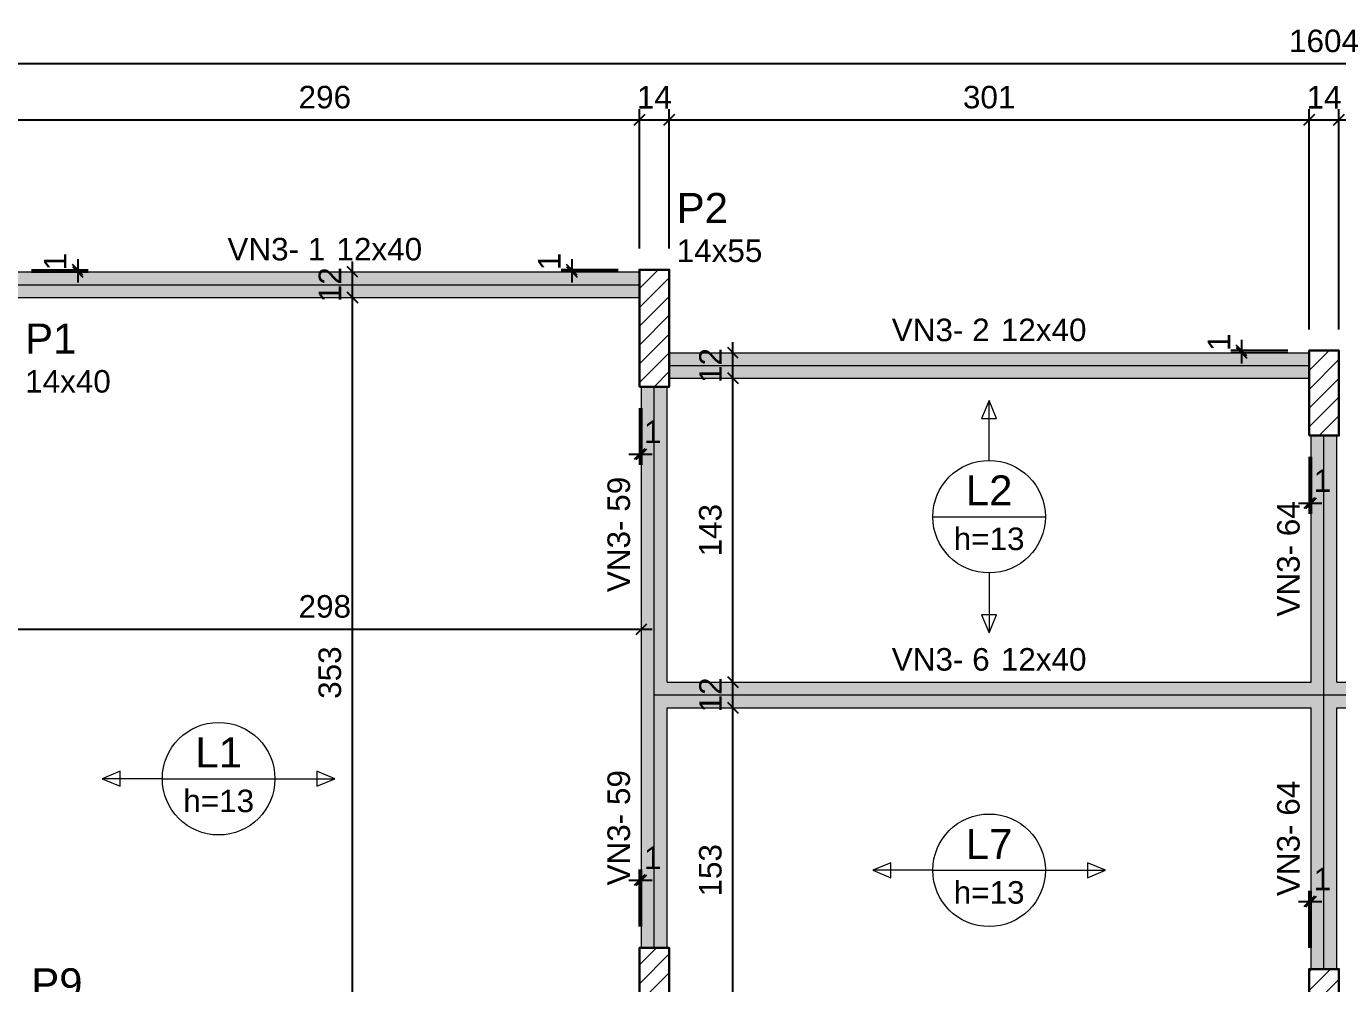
# Model space of a CAD drawing. Header units: millimetres. Extents: x -8 to 605, y -494 to 220.
# Drawn here: x 3.25 to 15.59, y -426.64 to -417.63 of the extents above; entities that cross this region are included whole.
import ezdxf

# ---------------------------------------------------------------- set-up
doc = ezdxf.new("R2010")
doc.units = ezdxf.units.MM
doc.header["$MEASUREMENT"] = 0
doc.linetypes.add('NULL', pattern=[0])
for name, color, linetype, lineweight in [('FO-Cotas', 5, 'Continuous', 5), ('FO-Eixos', 5, 'Continuous', 5), ('FO-Hachura pilar que passa', 19, 'Continuous', 5), ('FO-Hachura viga', 43, 'Continuous', 5), ('FO-Pilares', 4, 'Continuous', 30), ('FO-Textos das lajes', 1, 'Continuous', 20), ('FO-Textos das vigas', 7, 'Continuous', 5), ('FO-Textos dos pilares', 7, 'Continuous', 5), ('FO-Vigas', 1, 'Continuous', 20)]:
    doc.layers.add(name, color=color, linetype=linetype, lineweight=lineweight)
doc.styles.add('Arial', font='arial.ttf')
doc.dimstyles.new('UM_50.000000', dxfattribs={"dimtxt": 0.18, "dimasz": 0.1, "dimexe": 0.1, "dimexo": 0.2, "dimgap": 0, "dimtad": 1, "dimtih": 1, "dimtoh": 1, "dimdec": 1, "dimlfac": 50, "dimzin": 0, "dimdsep": 46, "dimtxsty": 'Standard', "dimcen": 0.09, "dimdle": 0.1, "dimadec": 1, "dimazin": 2, "dimtfac": 1, "dimtdec": 4, "dimtofl": 0, "dimtmove": 0, "dimatfit": 3, "dimfxl": 1, "dimtolj": 1, "dimarcsym": 0})
pattern_1 = [(45, (-4.58844, -411.61486), (-0.08838835, 0.08838835), [])]

# ---------------------------------------------------------------- blocks, each defined once
blk = doc.blocks.new('_Oblique')
at = {"color": 0, "linetype": 'ByBlock', "lineweight": -2}
blk.add_line((-0.5, -0.5), (0.5, 0.5), dxfattribs=at)
blk = doc.blocks.new('*D4099')
at = {"layer": 'Defpoints', "color": 0, "transparency": 16777216}
for p in [(9.022, -418.513), (3.102, -419.925), (9.022, -419.925)]:
    blk.add_point(p, dxfattribs=at)
at = {"layer": 'FO-Cotas', "color": 0, "lineweight": -2, "transparency": 16777216}
for p, q in [((3.002, -418.513), (9.122, -418.513)), ((3.102, -419.725), (3.102, -418.413)), ((9.022, -419.725), (9.022, -418.413))]:
    blk.add_line(p, q, dxfattribs=at)
at = {"layer": 'FO-Cotas', "color": 0, "lineweight": -2, "transparency": 16777216, "xscale": 0.1, "yscale": 0.1, "zscale": 0.1, "rotation": 180}
blk.add_blockref('_Oblique', (3.102, -418.513), dxfattribs=at)
at = {"layer": 'FO-Cotas', "color": 0, "lineweight": -2, "transparency": 16777216, "xscale": 0.1, "yscale": 0.1, "zscale": 0.1}
blk.add_blockref('_Oblique', (9.022, -418.513), dxfattribs=at)
at = {"layer": 'FO-Cotas', "color": 7, "transparency": 16777216, "insert": (6.062, -418.301), "char_height": 0.2118, "attachment_point": 5, "style": 'Arial'}
blk.add_mtext('\\A1;296', dxfattribs=at)
blk = doc.blocks.new('*D4100')
at = {"layer": 'Defpoints', "color": 0, "transparency": 16777216}
for p in [(9.302, -418.513), (9.022, -419.925), (9.302, -419.925)]:
    blk.add_point(p, dxfattribs=at)
at = {"layer": 'FO-Cotas', "color": 0, "lineweight": -2, "transparency": 16777216}
for p, q in [((8.922, -418.513), (9.402, -418.513)), ((9.022, -419.725), (9.022, -418.413)), ((9.302, -419.725), (9.302, -418.413))]:
    blk.add_line(p, q, dxfattribs=at)
at = {"layer": 'FO-Cotas', "color": 0, "lineweight": -2, "transparency": 16777216, "xscale": 0.1, "yscale": 0.1, "zscale": 0.1, "rotation": 180}
blk.add_blockref('_Oblique', (9.022, -418.513), dxfattribs=at)
at = {"layer": 'FO-Cotas', "color": 0, "lineweight": -2, "transparency": 16777216, "xscale": 0.1, "yscale": 0.1, "zscale": 0.1}
blk.add_blockref('_Oblique', (9.302, -418.513), dxfattribs=at)
at = {"layer": 'FO-Cotas', "color": 7, "transparency": 16777216, "insert": (9.162, -418.301), "char_height": 0.2118, "attachment_point": 5, "rotation": 0.0057, "style": 'Arial'}
blk.add_mtext('\\A1;14', dxfattribs=at)
blk = doc.blocks.new('*D4101')
at = {"layer": 'Defpoints', "color": 0, "transparency": 16777216}
for p in [(15.322, -418.513), (9.302, -419.925), (15.322, -420.685)]:
    blk.add_point(p, dxfattribs=at)
at = {"layer": 'FO-Cotas', "color": 0, "lineweight": -2, "transparency": 16777216}
for p, q in [((9.202, -418.513), (15.422, -418.513)), ((9.302, -419.725), (9.302, -418.413)), ((15.322, -420.485), (15.322, -418.413))]:
    blk.add_line(p, q, dxfattribs=at)
at = {"layer": 'FO-Cotas', "color": 0, "lineweight": -2, "transparency": 16777216, "xscale": 0.1, "yscale": 0.1, "zscale": 0.1, "rotation": 180}
blk.add_blockref('_Oblique', (9.302, -418.513), dxfattribs=at)
at = {"layer": 'FO-Cotas', "color": 0, "lineweight": -2, "transparency": 16777216, "xscale": 0.1, "yscale": 0.1, "zscale": 0.1}
blk.add_blockref('_Oblique', (15.322, -418.513), dxfattribs=at)
at = {"layer": 'FO-Cotas', "color": 7, "transparency": 16777216, "insert": (12.312, -418.301), "char_height": 0.2118, "attachment_point": 5, "style": 'Arial'}
blk.add_mtext('\\A1;301', dxfattribs=at)
blk = doc.blocks.new('*D4102')
at = {"layer": 'Defpoints', "color": 0, "transparency": 16777216}
for p in [(15.602, -418.513), (15.322, -420.685), (15.602, -420.685)]:
    blk.add_point(p, dxfattribs=at)
at = {"layer": 'FO-Cotas', "color": 0, "lineweight": -2, "transparency": 16777216}
for p, q in [((15.222, -418.513), (15.702, -418.513)), ((15.322, -420.485), (15.322, -418.413)), ((15.602, -420.485), (15.602, -418.413))]:
    blk.add_line(p, q, dxfattribs=at)
at = {"layer": 'FO-Cotas', "color": 0, "lineweight": -2, "transparency": 16777216, "xscale": 0.1, "yscale": 0.1, "zscale": 0.1, "rotation": 180}
blk.add_blockref('_Oblique', (15.322, -418.513), dxfattribs=at)
at = {"layer": 'FO-Cotas', "color": 0, "lineweight": -2, "transparency": 16777216, "xscale": 0.1, "yscale": 0.1, "zscale": 0.1}
blk.add_blockref('_Oblique', (15.602, -418.513), dxfattribs=at)
at = {"layer": 'FO-Cotas', "color": 7, "transparency": 16777216, "insert": (15.462, -418.301), "char_height": 0.2118, "attachment_point": 5, "rotation": 0.0057, "style": 'Arial'}
blk.add_mtext('\\A1;14', dxfattribs=at)
blk = doc.blocks.new('*D4103')
at = {"layer": 'Defpoints', "color": 0, "transparency": 16777216}
for p in [(21.621, -418.513), (21.621, -419.925), (15.602, -420.685)]:
    blk.add_point(p, dxfattribs=at)
at = {"layer": 'FO-Cotas', "color": 0, "lineweight": -2, "transparency": 16777216}
for p, q in [((15.502, -418.513), (21.721, -418.513)), ((15.602, -420.485), (15.602, -418.413)), ((21.621, -419.725), (21.621, -418.413))]:
    blk.add_line(p, q, dxfattribs=at)
at = {"layer": 'FO-Cotas', "color": 0, "lineweight": -2, "transparency": 16777216, "xscale": 0.1, "yscale": 0.1, "zscale": 0.1, "rotation": 180}
blk.add_blockref('_Oblique', (15.602, -418.513), dxfattribs=at)
at = {"layer": 'FO-Cotas', "color": 0, "lineweight": -2, "transparency": 16777216, "xscale": 0.1, "yscale": 0.1, "zscale": 0.1}
blk.add_blockref('_Oblique', (21.621, -418.513), dxfattribs=at)
at = {"layer": 'FO-Cotas', "color": 7, "transparency": 16777216, "insert": (18.611, -418.301), "char_height": 0.2118, "attachment_point": 5, "style": 'Arial'}
blk.add_mtext('\\A1;301', dxfattribs=at)
blk = doc.blocks.new('*D4110')
at = {"layer": 'Defpoints', "color": 0, "transparency": 16777216}
for p in [(31.502, -417.983), (-0.578, -427.225), (31.502, -427.225)]:
    blk.add_point(p, dxfattribs=at)
at = {"layer": 'FO-Cotas', "color": 0, "lineweight": -2, "transparency": 16777216}
for p, q in [((-0.578, -427.025), (-0.578, -417.883)), ((31.502, -427.025), (31.502, -417.883)), ((-0.678, -417.983), (31.602, -417.983))]:
    blk.add_line(p, q, dxfattribs=at)
at = {"layer": 'FO-Cotas', "color": 0, "lineweight": -2, "transparency": 16777216, "xscale": 0.1, "yscale": 0.1, "zscale": 0.1, "rotation": 180}
blk.add_blockref('_Oblique', (-0.578, -417.983), dxfattribs=at)
at = {"layer": 'FO-Cotas', "color": 0, "lineweight": -2, "transparency": 16777216, "xscale": 0.1, "yscale": 0.1, "zscale": 0.1}
blk.add_blockref('_Oblique', (31.502, -417.983), dxfattribs=at)
at = {"layer": 'FO-Cotas', "color": 7, "transparency": 16777216, "insert": (15.462, -417.772), "char_height": 0.2118, "attachment_point": 5, "style": 'Arial'}
blk.add_mtext('\\A1;1604', dxfattribs=at)
blk = doc.blocks.new('*D4280')
at = {"layer": 'Defpoints', "color": 0, "transparency": 16777216}
for p in [(3.082, -423.305), (9.042, -423.305), (9.042, -423.305)]:
    blk.add_point(p, dxfattribs=at)
at = {"layer": 'FO-Cotas', "color": 0, "lineweight": -2, "transparency": 16777216}
blk.add_line((2.982, -423.305), (9.142, -423.305), dxfattribs=at)
at = {"layer": 'FO-Cotas', "color": 0, "lineweight": -2, "transparency": 16777216, "xscale": 0.1, "yscale": 0.1, "zscale": 0.1, "rotation": 180}
blk.add_blockref('_Oblique', (3.082, -423.305), dxfattribs=at)
at = {"layer": 'FO-Cotas', "color": 0, "lineweight": -2, "transparency": 16777216, "xscale": 0.1, "yscale": 0.1, "zscale": 0.1}
blk.add_blockref('_Oblique', (9.042, -423.305), dxfattribs=at)
at = {"layer": 'FO-Cotas', "color": 7, "transparency": 16777216, "insert": (6.062, -423.093), "char_height": 0.2118, "attachment_point": 5, "rotation": 0.0057, "style": 'Arial'}
blk.add_mtext('\\A1;298', dxfattribs=at)
blk = doc.blocks.new('*D4313')
at = {"layer": 'Defpoints', "color": 0, "transparency": 16777216}
for p in [(6.322, -420.185), (6.322, -420.185), (6.322, -427.245)]:
    blk.add_point(p, dxfattribs=at)
at = {"layer": 'FO-Cotas', "color": 0, "lineweight": -2, "transparency": 16777216}
blk.add_line((6.322, -427.345), (6.322, -420.085), dxfattribs=at)
at = {"layer": 'FO-Cotas', "color": 0, "lineweight": -2, "transparency": 16777216, "xscale": 0.1, "yscale": 0.1, "zscale": 0.1}
for p, rotation in [((6.322, -420.185), 90), ((6.322, -427.245), 270)]:
    blk.add_blockref('_Oblique', p, dxfattribs=dict(at, rotation=rotation))
at = {"layer": 'FO-Cotas', "color": 7, "transparency": 16777216, "insert": (6.11, -423.715), "char_height": 0.2118, "attachment_point": 5, "rotation": 90, "style": 'Arial'}
blk.add_mtext('\\A1;353', dxfattribs=at)
blk = doc.blocks.new('*D4314')
at = {"layer": 'Defpoints', "color": 0, "transparency": 16777216}
for p in [(6.322, -419.945), (6.322, -419.945), (6.322, -420.185)]:
    blk.add_point(p, dxfattribs=at)
at = {"layer": 'FO-Cotas', "color": 0, "lineweight": -2, "transparency": 16777216}
blk.add_line((6.322, -420.285), (6.322, -419.845), dxfattribs=at)
at = {"layer": 'FO-Cotas', "color": 0, "lineweight": -2, "transparency": 16777216, "xscale": 0.1, "yscale": 0.1, "zscale": 0.1}
for p, rotation in [((6.322, -419.945), 90), ((6.322, -420.185), 270)]:
    blk.add_blockref('_Oblique', p, dxfattribs=dict(at, rotation=rotation))
at = {"layer": 'FO-Cotas', "color": 7, "transparency": 16777216, "insert": (6.11, -420.065), "char_height": 0.2118, "attachment_point": 5, "rotation": 90, "style": 'Arial'}
blk.add_mtext('\\A1;12', dxfattribs=at)
blk = doc.blocks.new('*D4340')
at = {"layer": 'Defpoints', "color": 0, "transparency": 16777216}
for p in [(9.902, -424.045), (9.902, -424.045), (9.902, -427.105)]:
    blk.add_point(p, dxfattribs=at)
at = {"layer": 'FO-Cotas', "color": 0, "lineweight": -2, "transparency": 16777216}
blk.add_line((9.902, -427.205), (9.902, -423.945), dxfattribs=at)
at = {"layer": 'FO-Cotas', "color": 0, "lineweight": -2, "transparency": 16777216, "xscale": 0.1, "yscale": 0.1, "zscale": 0.1}
for p, rotation in [((9.902, -424.045), 90), ((9.902, -427.105), 270)]:
    blk.add_blockref('_Oblique', p, dxfattribs=dict(at, rotation=rotation))
at = {"layer": 'FO-Cotas', "color": 7, "transparency": 16777216, "insert": (9.69, -425.575), "char_height": 0.2118, "attachment_point": 5, "rotation": 90, "style": 'Arial'}
blk.add_mtext('\\A1;153', dxfattribs=at)
blk = doc.blocks.new('*D4341')
at = {"layer": 'Defpoints', "color": 0, "transparency": 16777216}
for p in [(9.902, -423.805), (9.902, -423.805), (9.902, -424.045)]:
    blk.add_point(p, dxfattribs=at)
at = {"layer": 'FO-Cotas', "color": 0, "lineweight": -2, "transparency": 16777216}
blk.add_line((9.902, -424.145), (9.902, -423.705), dxfattribs=at)
at = {"layer": 'FO-Cotas', "color": 0, "lineweight": -2, "transparency": 16777216, "xscale": 0.1, "yscale": 0.1, "zscale": 0.1}
for p, rotation in [((9.902, -423.805), 90), ((9.902, -424.045), 270)]:
    blk.add_blockref('_Oblique', p, dxfattribs=dict(at, rotation=rotation))
at = {"layer": 'FO-Cotas', "color": 7, "transparency": 16777216, "insert": (9.69, -423.925), "char_height": 0.2118, "attachment_point": 5, "rotation": 90, "style": 'Arial'}
blk.add_mtext('\\A1;12', dxfattribs=at)
blk = doc.blocks.new('*D4342')
at = {"layer": 'Defpoints', "color": 0, "transparency": 16777216}
for p in [(9.902, -420.945), (9.902, -420.945), (9.902, -423.805)]:
    blk.add_point(p, dxfattribs=at)
at = {"layer": 'FO-Cotas', "color": 0, "lineweight": -2, "transparency": 16777216}
blk.add_line((9.902, -423.905), (9.902, -420.845), dxfattribs=at)
at = {"layer": 'FO-Cotas', "color": 0, "lineweight": -2, "transparency": 16777216, "xscale": 0.1, "yscale": 0.1, "zscale": 0.1}
for p, rotation in [((9.902, -420.945), 90), ((9.902, -423.805), 270)]:
    blk.add_blockref('_Oblique', p, dxfattribs=dict(at, rotation=rotation))
at = {"layer": 'FO-Cotas', "color": 7, "transparency": 16777216, "insert": (9.69, -422.375), "char_height": 0.2118, "attachment_point": 5, "rotation": 90, "style": 'Arial'}
blk.add_mtext('\\A1;143', dxfattribs=at)
blk = doc.blocks.new('*D4343')
at = {"layer": 'Defpoints', "color": 0, "transparency": 16777216}
for p in [(9.902, -420.705), (9.902, -420.705), (9.902, -420.945)]:
    blk.add_point(p, dxfattribs=at)
at = {"layer": 'FO-Cotas', "color": 0, "lineweight": -2, "transparency": 16777216}
blk.add_line((9.902, -421.045), (9.902, -420.605), dxfattribs=at)
at = {"layer": 'FO-Cotas', "color": 0, "lineweight": -2, "transparency": 16777216, "xscale": 0.1, "yscale": 0.1, "zscale": 0.1}
for p, rotation in [((9.902, -420.705), 90), ((9.902, -420.945), 270)]:
    blk.add_blockref('_Oblique', p, dxfattribs=dict(at, rotation=rotation))
at = {"layer": 'FO-Cotas', "color": 7, "transparency": 16777216, "insert": (9.69, -420.825), "char_height": 0.2118, "attachment_point": 5, "rotation": 90, "style": 'Arial'}
blk.add_mtext('\\A1;12', dxfattribs=at)
blk = doc.blocks.new('*D4381')
at = {"layer": 'Defpoints', "color": 0, "transparency": 16777216}
for p in [(9.042, -425.669), (9.022, -426.305), (9.042, -426.305)]:
    blk.add_point(p, dxfattribs=at)
at = {"layer": 'FO-Cotas', "color": 0, "lineweight": -2, "transparency": 16777216}
for p, q in [((8.922, -425.669), (9.142, -425.669)), ((9.022, -426.105), (9.022, -425.569)), ((9.042, -426.105), (9.042, -425.569))]:
    blk.add_line(p, q, dxfattribs=at)
at = {"layer": 'FO-Cotas', "color": 0, "lineweight": -2, "transparency": 16777216, "xscale": 0.1, "yscale": 0.1, "zscale": 0.1, "rotation": 180}
blk.add_blockref('_Oblique', (9.022, -425.669), dxfattribs=at)
at = {"layer": 'FO-Cotas', "color": 0, "lineweight": -2, "transparency": 16777216, "xscale": 0.1, "yscale": 0.1, "zscale": 0.1}
blk.add_blockref('_Oblique', (9.042, -425.669), dxfattribs=at)
at = {"layer": 'FO-Cotas', "color": 7, "transparency": 16777216, "insert": (9.148, -425.457), "char_height": 0.2118, "attachment_point": 5, "rotation": 0.0057, "style": 'Arial'}
blk.add_mtext('\\A1;1', dxfattribs=at)
blk = doc.blocks.new('*D4382')
at = {"layer": 'Defpoints', "color": 0, "transparency": 16777216}
for p in [(15.342, -425.869), (15.322, -426.505), (15.342, -426.505)]:
    blk.add_point(p, dxfattribs=at)
at = {"layer": 'FO-Cotas', "color": 0, "lineweight": -2, "transparency": 16777216}
for p, q in [((15.322, -426.305), (15.322, -425.769)), ((15.342, -426.305), (15.342, -425.769)), ((15.222, -425.869), (15.442, -425.869))]:
    blk.add_line(p, q, dxfattribs=at)
at = {"layer": 'FO-Cotas', "color": 0, "lineweight": -2, "transparency": 16777216, "xscale": 0.1, "yscale": 0.1, "zscale": 0.1, "rotation": 180}
blk.add_blockref('_Oblique', (15.322, -425.869), dxfattribs=at)
at = {"layer": 'FO-Cotas', "color": 0, "lineweight": -2, "transparency": 16777216, "xscale": 0.1, "yscale": 0.1, "zscale": 0.1}
blk.add_blockref('_Oblique', (15.342, -425.869), dxfattribs=at)
at = {"layer": 'FO-Cotas', "color": 7, "transparency": 16777216, "insert": (15.448, -425.657), "char_height": 0.2118, "attachment_point": 5, "rotation": 0.0057, "style": 'Arial'}
blk.add_mtext('\\A1;1', dxfattribs=at)
blk = doc.blocks.new('*D4391')
at = {"layer": 'Defpoints', "color": 0, "transparency": 16777216}
for p in [(9.022, -421.025), (9.042, -421.025), (9.042, -421.66)]:
    blk.add_point(p, dxfattribs=at)
at = {"layer": 'FO-Cotas', "color": 0, "lineweight": -2, "transparency": 16777216}
for p, q in [((9.022, -421.225), (9.022, -421.76)), ((9.042, -421.225), (9.042, -421.76)), ((8.922, -421.66), (9.142, -421.66))]:
    blk.add_line(p, q, dxfattribs=at)
at = {"layer": 'FO-Cotas', "color": 0, "lineweight": -2, "transparency": 16777216, "xscale": 0.1, "yscale": 0.1, "zscale": 0.1, "rotation": 180}
blk.add_blockref('_Oblique', (9.022, -421.66), dxfattribs=at)
at = {"layer": 'FO-Cotas', "color": 0, "lineweight": -2, "transparency": 16777216, "xscale": 0.1, "yscale": 0.1, "zscale": 0.1}
blk.add_blockref('_Oblique', (9.042, -421.66), dxfattribs=at)
at = {"layer": 'FO-Cotas', "color": 7, "transparency": 16777216, "insert": (9.148, -421.448), "char_height": 0.2118, "attachment_point": 5, "rotation": 0.0057, "style": 'Arial'}
blk.add_mtext('\\A1;1', dxfattribs=at)
blk = doc.blocks.new('*D4402')
at = {"layer": 'Defpoints', "color": 0, "transparency": 16777216}
for p in [(15.322, -421.485), (15.342, -421.485), (15.342, -422.12)]:
    blk.add_point(p, dxfattribs=at)
at = {"layer": 'FO-Cotas', "color": 0, "lineweight": -2, "transparency": 16777216}
for p, q in [((15.322, -421.685), (15.322, -422.22)), ((15.342, -421.685), (15.342, -422.22)), ((15.222, -422.12), (15.442, -422.12))]:
    blk.add_line(p, q, dxfattribs=at)
at = {"layer": 'FO-Cotas', "color": 0, "lineweight": -2, "transparency": 16777216, "xscale": 0.1, "yscale": 0.1, "zscale": 0.1, "rotation": 180}
blk.add_blockref('_Oblique', (15.322, -422.12), dxfattribs=at)
at = {"layer": 'FO-Cotas', "color": 0, "lineweight": -2, "transparency": 16777216, "xscale": 0.1, "yscale": 0.1, "zscale": 0.1}
blk.add_blockref('_Oblique', (15.342, -422.12), dxfattribs=at)
at = {"layer": 'FO-Cotas', "color": 7, "transparency": 16777216, "insert": (15.448, -421.908), "char_height": 0.2118, "attachment_point": 5, "rotation": 0.0057, "style": 'Arial'}
blk.add_mtext('\\A1;1', dxfattribs=at)
blk = doc.blocks.new('*D4461')
at = {"layer": 'Defpoints', "color": 0, "transparency": 16777216}
for p in [(3.102, -419.925), (3.102, -419.945), (3.737, -419.945)]:
    blk.add_point(p, dxfattribs=at)
at = {"layer": 'FO-Cotas', "color": 0, "lineweight": -2, "transparency": 16777216}
for p, q in [((3.737, -419.825), (3.737, -420.045)), ((3.302, -419.925), (3.837, -419.925)), ((3.302, -419.945), (3.837, -419.945))]:
    blk.add_line(p, q, dxfattribs=at)
at = {"layer": 'FO-Cotas', "color": 0, "lineweight": -2, "transparency": 16777216, "xscale": 0.1, "yscale": 0.1, "zscale": 0.1}
for p, rotation in [((3.737, -419.925), 90), ((3.737, -419.945), 270)]:
    blk.add_blockref('_Oblique', p, dxfattribs=dict(at, rotation=rotation))
at = {"layer": 'FO-Cotas', "color": 7, "transparency": 16777216, "insert": (3.525, -419.847), "char_height": 0.2118, "attachment_point": 5, "rotation": 90, "style": 'Arial'}
blk.add_mtext('\\A1;1', dxfattribs=at)
blk = doc.blocks.new('*D4469')
at = {"layer": 'Defpoints', "color": 0, "transparency": 16777216}
for p in [(8.386, -419.945), (9.022, -419.925), (9.022, -419.945)]:
    blk.add_point(p, dxfattribs=at)
at = {"layer": 'FO-Cotas', "color": 0, "lineweight": -2, "transparency": 16777216}
for p, q in [((8.386, -419.825), (8.386, -420.045)), ((8.822, -419.925), (8.286, -419.925)), ((8.822, -419.945), (8.286, -419.945))]:
    blk.add_line(p, q, dxfattribs=at)
at = {"layer": 'FO-Cotas', "color": 0, "lineweight": -2, "transparency": 16777216, "xscale": 0.1, "yscale": 0.1, "zscale": 0.1}
for p, rotation in [((8.386, -419.925), 90), ((8.386, -419.945), 270)]:
    blk.add_blockref('_Oblique', p, dxfattribs=dict(at, rotation=rotation))
at = {"layer": 'FO-Cotas', "color": 7, "transparency": 16777216, "insert": (8.174, -419.846), "char_height": 0.2118, "attachment_point": 5, "rotation": 90, "style": 'Arial'}
blk.add_mtext('\\A1;1', dxfattribs=at)
blk = doc.blocks.new('*D4480')
at = {"layer": 'Defpoints', "color": 0, "transparency": 16777216}
for p in [(14.686, -420.705), (15.322, -420.685), (15.322, -420.705)]:
    blk.add_point(p, dxfattribs=at)
at = {"layer": 'FO-Cotas', "color": 0, "lineweight": -2, "transparency": 16777216}
for p, q in [((14.686, -420.585), (14.686, -420.805)), ((15.122, -420.685), (14.586, -420.685)), ((15.122, -420.705), (14.586, -420.705))]:
    blk.add_line(p, q, dxfattribs=at)
at = {"layer": 'FO-Cotas', "color": 0, "lineweight": -2, "transparency": 16777216, "xscale": 0.1, "yscale": 0.1, "zscale": 0.1}
for p, rotation in [((14.686, -420.685), 90), ((14.686, -420.705), 270)]:
    blk.add_blockref('_Oblique', p, dxfattribs=dict(at, rotation=rotation))
at = {"layer": 'FO-Cotas', "color": 7, "transparency": 16777216, "insert": (14.474, -420.606), "char_height": 0.2118, "attachment_point": 5, "rotation": 90, "style": 'Arial'}
blk.add_mtext('\\A1;1', dxfattribs=at)

msp = doc.modelspace()

# ---------------------------------------------------------------- hatches: boundary and pattern name
at = {"layer": 'FO-Hachura pilar que passa', "linetype": 'Continuous', "ltscale": 0.2}
h = msp.add_hatch(dxfattribs=at)
h.set_pattern_fill('ANSI31', color=19, style=0)
h.set_pattern_definition(pattern_1)
h.paths.add_polyline_path([(9.0216, -421.0247), (9.1616, -421.0247), (9.3016, -421.0247), (9.3016, -420.4747), (9.3016, -419.9247), (9.1616, -419.9247), (9.0216, -419.9247), (9.0216, -420.4747)])
h = msp.add_hatch(dxfattribs=at)
h.set_pattern_fill('ANSI31', color=19, style=0)
h.set_pattern_definition(pattern_1)
h.paths.add_polyline_path([(15.3216, -421.4847), (15.4616, -421.4847), (15.6016, -421.4847), (15.6016, -421.0847), (15.6016, -420.6847), (15.4616, -420.6847), (15.3216, -420.6847), (15.3216, -421.0847)])
h = msp.add_hatch(dxfattribs=at)
h.set_pattern_fill('ANSI31', color=19, style=0)
h.set_pattern_definition(pattern_1)
h.paths.add_polyline_path([(9.0216, -427.5047), (9.1616, -427.5047), (9.3016, -427.5047), (9.3016, -426.9047), (9.3016, -426.3047), (9.1616, -426.3047), (9.0216, -426.3047), (9.0216, -426.9047)])
h = msp.add_hatch(dxfattribs=at)
h.set_pattern_fill('ANSI31', color=19, style=0)
h.set_pattern_definition(pattern_1)
h.paths.add_polyline_path([(15.3216, -427.5047), (15.4616, -427.5047), (15.6016, -427.5047), (15.6016, -427.0047), (15.6016, -426.5047), (15.4616, -426.5047), (15.3216, -426.5047), (15.3216, -427.0047)])
at = {"layer": 'FO-Hachura viga', "linetype": 'Continuous', "ltscale": 0.2}
for points in [[(9.0216, -419.9449), (9.0216, -419.9449), (3.1016, -419.9449), (3.1016, -420.1849), (9.0216, -420.1849), (9.0216, -419.9449)], [(15.3216, -420.7047), (15.3216, -420.7047), (9.3016, -420.7047), (9.3016, -420.9447), (15.3216, -420.9447), (15.3216, -420.7047)], [(9.2816, -423.8049), (9.2816, -423.8049), (9.2816, -421.0247), (9.0418, -421.0247), (9.0418, -423.9249), (9.1616, -423.9249), (9.2816, -423.8049)], [(15.5816, -423.8049), (15.5816, -423.8049), (15.5816, -421.4847), (15.3416, -421.4847), (15.3416, -423.8049), (15.4616, -423.9249), (15.5816, -423.8049)], [(15.4616, -423.9249), (15.4616, -423.9249), (15.3416, -423.8049), (9.2816, -423.8049), (9.1616, -423.9249), (9.2816, -424.0449), (15.3416, -424.0449), (15.4616, -423.9249)], [(21.7616, -423.9249), (21.7616, -423.9249), (21.6416, -423.8049), (15.5816, -423.8049), (15.4616, -423.9249), (15.5816, -424.0449), (21.6416, -424.0449), (21.7616, -423.9249)], [(9.2816, -424.0449), (9.2816, -424.0449), (9.1616, -423.9249), (9.0416, -423.9249), (9.0416, -426.3047), (9.2816, -426.3047), (9.2816, -424.0449)], [(15.5816, -424.0449), (15.5816, -424.0449), (15.4616, -423.9249), (15.3416, -424.0449), (15.3416, -426.5047), (15.5816, -426.5047), (15.5816, -424.0449)]]:
    msp.add_hatch(color=43, dxfattribs=at).paths.add_polyline_path(points)

# ---------------------------------------------------------------- linework, layer by layer
at = {"layer": 'FO-Eixos'}
for p, q in [((3.1016, -420.0649), (9.0216, -420.0649)), ((9.3016, -420.8247), (15.3216, -420.8247)), ((9.1616, -423.9249), (9.1616, -421.0247)), ((15.4616, -423.9249), (15.4616, -421.4847)), ((9.1616, -426.3047), (9.1616, -423.9249)), ((9.1616, -423.9249), (15.4616, -423.9249)), ((15.4616, -426.5047), (15.4616, -423.9249)), ((15.4616, -423.9249), (21.7616, -423.9249))]:
    msp.add_line(p, q, dxfattribs=at)
at = {"layer": 'FO-Pilares'}
for points in [[(9.0216, -421.0247), (9.1616, -421.0247), (9.3016, -421.0247), (9.3016, -420.4747), (9.3016, -419.9247), (9.1616, -419.9247), (9.0216, -419.9247), (9.0216, -420.4747), (9.0216, -421.0247)], [(15.3216, -421.4847), (15.4616, -421.4847), (15.6016, -421.4847), (15.6016, -421.0847), (15.6016, -420.6847), (15.4616, -420.6847), (15.3216, -420.6847), (15.3216, -421.0847), (15.3216, -421.4847)], [(9.0216, -427.5047), (9.1616, -427.5047), (9.3016, -427.5047), (9.3016, -426.9047), (9.3016, -426.3047), (9.1616, -426.3047), (9.0216, -426.3047), (9.0216, -426.9047), (9.0216, -427.5047)], [(15.3216, -427.5047), (15.4616, -427.5047), (15.6016, -427.5047), (15.6016, -427.0047), (15.6016, -426.5047), (15.4616, -426.5047), (15.3216, -426.5047), (15.3216, -427.0047), (15.3216, -427.5047)]]:
    msp.add_lwpolyline(points, close=True, dxfattribs=at)
at = {"layer": 'FO-Textos das lajes'}
for p, q in [((12.3116, -421.1533), (12.241, -421.3227)), ((12.3822, -421.3227), (12.3116, -421.1533)), ((12.241, -421.3227), (12.3822, -421.3227)), ((11.7821, -422.2476), (12.8411, -422.2476)), ((12.3822, -423.1724), (12.241, -423.1724)), ((12.241, -423.1724), (12.3116, -423.3419)), ((12.3116, -423.3419), (12.3822, -423.1724)), ((4.1383, -424.6426), (3.9688, -424.7132)), ((4.1383, -424.7838), (4.1383, -424.6426)), ((6.1574, -424.7132), (5.988, -424.6426)), ((5.988, -424.6426), (5.988, -424.7838)), ((3.9688, -424.7132), (4.1383, -424.7838)), ((4.5336, -424.7132), (5.5926, -424.7132)), ((5.988, -424.7838), (6.1574, -424.7132)), ((11.3867, -425.5042), (11.2173, -425.5748)), ((11.3867, -425.6454), (11.3867, -425.5042)), ((13.4059, -425.5748), (13.2364, -425.5042)), ((13.2364, -425.5042), (13.2364, -425.6454)), ((11.2173, -425.5748), (11.3867, -425.6454)), ((11.7821, -425.5748), (12.8411, -425.5748)), ((13.2364, -425.6454), (13.4059, -425.5748))]:
    msp.add_line(p, q, dxfattribs=at)
for points in [[(12.3116, -421.7181), (12.3116, -421.1533)], [(12.3116, -422.7771), (12.3116, -423.3419)], [(4.5336, -424.7132), (3.9688, -424.7132)], [(5.5926, -424.7132), (6.1574, -424.7132)], [(11.7821, -425.5748), (11.2173, -425.5748)], [(12.8411, -425.5748), (13.4059, -425.5748)]]:
    msp.add_lwpolyline(points, dxfattribs=at)
for centre in [(12.3116, -422.2476), (5.0631, -424.7132), (12.3116, -425.5748)]:
    msp.add_circle(centre, 0.5295, dxfattribs=at)
at = {"layer": 'FO-Vigas'}
for p, q in [((3.1016, -419.9449), (9.0216, -419.9449)), ((3.1016, -420.1849), (9.0216, -420.1849)), ((9.3016, -420.7047), (15.3216, -420.7047)), ((9.3016, -420.9447), (15.3216, -420.9447)), ((9.0416, -423.9249), (9.0416, -421.0247)), ((9.2816, -423.8049), (9.2816, -421.0247)), ((15.3416, -423.8049), (15.3416, -421.4847)), ((15.5816, -423.8049), (15.5816, -421.4847)), ((9.2816, -423.8049), (15.3416, -423.8049)), ((15.5816, -423.8049), (21.6416, -423.8049)), ((9.0416, -426.3047), (9.0416, -423.9249)), ((9.2816, -426.3047), (9.2816, -424.0449)), ((9.2816, -424.0449), (15.3416, -424.0449)), ((15.3416, -426.5047), (15.3416, -424.0449)), ((15.5816, -426.5047), (15.5816, -424.0449)), ((15.5816, -424.0449), (21.6416, -424.0449))]:
    msp.add_line(p, q, dxfattribs=at)

# ---------------------------------------------------------------- texts
at = {"layer": 'FO-Textos das lajes', "linetype": 'NULL', "ltscale": 0.2, "attachment_point": 8, "line_spacing_factor": 0.798, "style": 'Arial'}
for s, insert, char_height, width in [('L2', (12.3116, -422.1415), 0.2824, 0.877334), ('h=13', (12.3116, -422.5648), 0.2118, 1.332467), ('L1', (5.0636, -424.6077), 0.2824, 0.877334), ('h=13', (5.0636, -425.031), 0.2118, 1.332467), ('L7', (12.3116, -425.4687), 0.2824, 0.877334), ('h=13', (12.3116, -425.892), 0.2118, 1.332467)]:
    msp.add_mtext(s, dxfattribs=dict(at, insert=insert, char_height=char_height, width=width))
at = {"layer": 'FO-Textos das vigas', "linetype": 'NULL', "ltscale": 0.2, "char_height": 0.2118, "line_spacing_factor": 0.798, "style": 'Arial'}
for s, insert, width, attachment_point in [('VN3- 1', (6.0666, -419.839), 1.841627, 9), ('12x40', (6.1716, -419.839), 1.612069, 7), ('VN3- 2', (12.3166, -420.599), 1.841627, 9), ('12x40', (12.4216, -420.599), 1.612069, 7), ('VN3- 6', (12.3166, -423.699), 1.841627, 9), ('12x40', (12.4216, -423.699), 1.612069, 7)]:
    msp.add_mtext(s, dxfattribs=dict(at, insert=insert, width=width, attachment_point=attachment_point))
at = {"layer": 'FO-Textos das vigas', "linetype": 'NULL', "ltscale": 0.2, "char_height": 0.2118, "width": 2.170627, "attachment_point": 8, "rotation": 90.00021, "line_spacing_factor": 0.798, "style": 'Arial'}
for s, insert in [('VN3- 59', (8.9357, -422.4149)), ('VN3- 64', (15.2357, -422.6449)), ('VN3- 59', (8.9357, -425.1749)), ('VN3- 64', (15.2357, -425.2749))]:
    msp.add_mtext(s, dxfattribs=dict(at, insert=insert))
at = {"layer": 'FO-Textos dos pilares', "linetype": 'NULL', "ltscale": 0.2, "attachment_point": 7, "line_spacing_factor": 0.798, "style": 'Arial'}
for s, insert, char_height, width in [('P2', (9.3726, -419.4837), 0.2824, 0.965154), ('14x55', (9.3726, -419.854), 0.2118, 1.612069), ('P1', (3.2426, -420.7126), 0.2824, 0.965154), ('14x40', (3.2426, -421.0829), 0.2118, 1.612069), ('P9', (3.3002, -426.7837), 0.2824, 0.965154)]:
    msp.add_mtext(s, dxfattribs=dict(at, insert=insert, char_height=char_height, width=width))

# ---------------------------------------------------------------- dimensions: what is measured, and where the dimension line sits
at = {"layer": 'FO-Cotas'}
for base, p1, p2, picture, middle in [((31.5016, -417.9834), (-0.5784, -427.2247), (31.5016, -427.2247), '*D4110', (15.4616, -417.7716)), ((9.0216, -418.5129), (3.1016, -419.9249), (9.0216, -419.9247), '*D4099', (6.0616, -418.3011)), ((15.3216, -418.5129), (9.3016, -419.9247), (15.3216, -420.6847), '*D4101', (12.3116, -418.3011)), ((21.6214, -418.5129), (15.6016, -420.6847), (21.6214, -419.9247), '*D4103', (18.6115, -418.3011))]:
    dim = msp.add_linear_dim(base=base, p1=p1, p2=p2, dimstyle='UM_50.000000', override={"dimtxt": 0.2118, "dimasz": 0.1, "dimexe": 0.1, "dimexo": 0.2, "dimtad": 1, "dimtih": 0, "dimtoh": 0, "dimdec": 1, "dimlfac": 50, "dimzin": 8, "dimtxsty": 'Arial', "dimblk": 'Oblique', "dimblk1": 'Oblique', "dimblk2": 'Oblique', "dimsah": 1, "dimdle": 0.1, "dimse1": 0, "dimse2": 0, "dimclrt": 7, "dimadec": 1, "dimazin": 3, "dimtmove": 2, "dimldrblk": 'Oblique'}, dxfattribs=at)
    dim.commit()
    dim.dimension.update_dxf_attribs({"geometry": picture, "text_midpoint": middle, "dimtype": 160})
for base, p1, p2, override, picture, middle in [((9.3016, -418.5129), (9.0216, -419.9247), (9.3016, -419.9247), {"dimtxt": 0.2118, "dimasz": 0.1, "dimexe": 0.1, "dimexo": 0.2, "dimtad": 1, "dimtih": 0, "dimtoh": 0, "dimdec": 1, "dimlfac": 50, "dimzin": 8, "dimtxsty": 'Arial', "dimblk": 'Oblique', "dimblk1": 'Oblique', "dimblk2": 'Oblique', "dimsah": 1, "dimdle": 0.1, "dimse1": 0, "dimse2": 0, "dimclrt": 7, "dimadec": 1, "dimazin": 3, "dimtmove": 2, "dimldrblk": 'Oblique'}, '*D4100', (9.1616, -418.3011)), ((15.6016, -418.5129), (15.3216, -420.6847), (15.6016, -420.6847), {"dimtxt": 0.2118, "dimasz": 0.1, "dimexe": 0.1, "dimexo": 0.2, "dimtad": 1, "dimtih": 0, "dimtoh": 0, "dimdec": 1, "dimlfac": 50, "dimzin": 8, "dimtxsty": 'Arial', "dimblk": 'Oblique', "dimblk1": 'Oblique', "dimblk2": 'Oblique', "dimsah": 1, "dimdle": 0.1, "dimse1": 0, "dimse2": 0, "dimclrt": 7, "dimadec": 1, "dimazin": 3, "dimtmove": 2, "dimldrblk": 'Oblique'}, '*D4102', (15.4616, -418.3011)), ((9.0416, -421.6601), (9.0216, -421.0247), (9.0416, -421.0247), {"dimtxt": 0.2118, "dimasz": 0.1, "dimexe": 0.1, "dimexo": 0.2, "dimtad": 1, "dimtih": 0, "dimtoh": 0, "dimdec": 1, "dimlfac": 50, "dimzin": 8, "dimtxsty": 'Arial', "dimblk": 'Oblique', "dimblk1": 'Oblique', "dimblk2": 'Oblique', "dimsah": 1, "dimdle": 0.1, "dimse1": 0, "dimse2": 0, "dimclrt": 7, "dimadec": 1, "dimazin": 3, "dimtmove": 2, "dimldrblk": 'Oblique'}, '*D4391', (9.1478, -421.4483)), ((15.3416, -422.1201), (15.3216, -421.4847), (15.3416, -421.4847), {"dimtxt": 0.2118, "dimasz": 0.1, "dimexe": 0.1, "dimexo": 0.2, "dimtad": 1, "dimtih": 0, "dimtoh": 0, "dimdec": 1, "dimlfac": 50, "dimzin": 8, "dimtxsty": 'Arial', "dimblk": 'Oblique', "dimblk1": 'Oblique', "dimblk2": 'Oblique', "dimsah": 1, "dimdle": 0.1, "dimse1": 0, "dimse2": 0, "dimclrt": 7, "dimadec": 1, "dimazin": 3, "dimtmove": 2, "dimldrblk": 'Oblique'}, '*D4402', (15.4478, -421.9083)), ((9.0416, -423.3047), (3.0816, -423.3047), (9.0416, -423.3047), {"dimtxt": 0.2118, "dimasz": 0.1, "dimexe": 0.1, "dimexo": 0.2, "dimtad": 1, "dimtih": 0, "dimtoh": 0, "dimdec": 1, "dimlfac": 50, "dimzin": 8, "dimtxsty": 'Arial', "dimblk": 'Oblique', "dimblk1": 'Oblique', "dimblk2": 'Oblique', "dimsah": 1, "dimdle": 0.1, "dimse1": 1, "dimse2": 1, "dimclrt": 7, "dimadec": 1, "dimazin": 3, "dimtmove": 2, "dimldrblk": 'Oblique'}, '*D4280', (6.0616, -423.0929)), ((9.0416, -425.6693), (9.0216, -426.3047), (9.0416, -426.3047), {"dimtxt": 0.2118, "dimasz": 0.1, "dimexe": 0.1, "dimexo": 0.2, "dimtad": 1, "dimtih": 0, "dimtoh": 0, "dimdec": 1, "dimlfac": 50, "dimzin": 8, "dimtxsty": 'Arial', "dimblk": 'Oblique', "dimblk1": 'Oblique', "dimblk2": 'Oblique', "dimsah": 1, "dimdle": 0.1, "dimse1": 0, "dimse2": 0, "dimclrt": 7, "dimadec": 1, "dimazin": 3, "dimtmove": 2, "dimldrblk": 'Oblique'}, '*D4381', (9.1478, -425.4575)), ((15.3416, -425.8693), (15.3216, -426.5047), (15.3416, -426.5047), {"dimtxt": 0.2118, "dimasz": 0.1, "dimexe": 0.1, "dimexo": 0.2, "dimtad": 1, "dimtih": 0, "dimtoh": 0, "dimdec": 1, "dimlfac": 50, "dimzin": 8, "dimtxsty": 'Arial', "dimblk": 'Oblique', "dimblk1": 'Oblique', "dimblk2": 'Oblique', "dimsah": 1, "dimdle": 0.1, "dimse1": 0, "dimse2": 0, "dimclrt": 7, "dimadec": 1, "dimazin": 3, "dimtmove": 2, "dimldrblk": 'Oblique'}, '*D4382', (15.4478, -425.6575))]:
    dim = msp.add_linear_dim(base=base, p1=p1, p2=p2, dimstyle='UM_50.000000', override=override, dxfattribs=at)
    dim.commit()
    dim.dimension.update_dxf_attribs({"geometry": picture, "text_midpoint": middle, "dimtype": 160, "text_rotation": 0.00573})
for base, p1, p2, override, picture, middle in [((3.737, -419.9449), (3.1016, -419.9249), (3.1016, -419.9449), {"dimtxt": 0.2118, "dimasz": 0.1, "dimexe": 0.1, "dimexo": 0.2, "dimtad": 1, "dimtih": 0, "dimtoh": 0, "dimdec": 1, "dimlfac": 50, "dimzin": 8, "dimtxsty": 'Arial', "dimblk": 'Oblique', "dimblk1": 'Oblique', "dimblk2": 'Oblique', "dimsah": 1, "dimdle": 0.1, "dimse1": 0, "dimse2": 0, "dimclrt": 7, "dimadec": 1, "dimazin": 3, "dimtmove": 2, "dimldrblk": 'Oblique'}, '*D4461', (3.5252, -419.8466)), ((6.3216, -419.9449), (6.3216, -420.1849), (6.3216, -419.9449), {"dimtxt": 0.2118, "dimasz": 0.1, "dimexe": 0.1, "dimexo": 0.2, "dimtad": 1, "dimtih": 0, "dimtoh": 0, "dimdec": 1, "dimlfac": 50, "dimzin": 8, "dimtxsty": 'Arial', "dimblk": 'Oblique', "dimblk1": 'Oblique', "dimblk2": 'Oblique', "dimsah": 1, "dimdle": 0.1, "dimse1": 1, "dimse2": 1, "dimclrt": 7, "dimadec": 1, "dimazin": 3, "dimtmove": 2, "dimldrblk": 'Oblique'}, '*D4314', (6.1098, -420.0649)), ((8.3862, -419.9449), (9.0216, -419.9247), (9.0216, -419.9449), {"dimtxt": 0.2118, "dimasz": 0.1, "dimexe": 0.1, "dimexo": 0.2, "dimtad": 1, "dimtih": 0, "dimtoh": 0, "dimdec": 1, "dimlfac": 50, "dimzin": 8, "dimtxsty": 'Arial', "dimblk": 'Oblique', "dimblk1": 'Oblique', "dimblk2": 'Oblique', "dimsah": 1, "dimdle": 0.1, "dimse1": 0, "dimse2": 0, "dimclrt": 7, "dimadec": 1, "dimazin": 3, "dimtmove": 2, "dimldrblk": 'Oblique'}, '*D4469', (8.1744, -419.8464)), ((6.3216, -420.1849), (6.3216, -427.2447), (6.3216, -420.1849), {"dimtxt": 0.2118, "dimasz": 0.1, "dimexe": 0.1, "dimexo": 0.2, "dimtad": 1, "dimtih": 0, "dimtoh": 0, "dimdec": 1, "dimlfac": 50, "dimzin": 8, "dimtxsty": 'Arial', "dimblk": 'Oblique', "dimblk1": 'Oblique', "dimblk2": 'Oblique', "dimsah": 1, "dimdle": 0.1, "dimse1": 1, "dimse2": 1, "dimclrt": 7, "dimadec": 1, "dimazin": 3, "dimtmove": 2, "dimldrblk": 'Oblique'}, '*D4313', (6.1098, -423.7148)), ((9.9016, -420.7047), (9.9016, -420.9447), (9.9016, -420.7047), {"dimtxt": 0.2118, "dimasz": 0.1, "dimexe": 0.1, "dimexo": 0.2, "dimtad": 1, "dimtih": 0, "dimtoh": 0, "dimdec": 1, "dimlfac": 50, "dimzin": 8, "dimtxsty": 'Arial', "dimblk": 'Oblique', "dimblk1": 'Oblique', "dimblk2": 'Oblique', "dimsah": 1, "dimdle": 0.1, "dimse1": 1, "dimse2": 1, "dimclrt": 7, "dimadec": 1, "dimazin": 3, "dimtmove": 2, "dimldrblk": 'Oblique'}, '*D4343', (9.6898, -420.8247)), ((14.6862, -420.7047), (15.3216, -420.6847), (15.3216, -420.7047), {"dimtxt": 0.2118, "dimasz": 0.1, "dimexe": 0.1, "dimexo": 0.2, "dimtad": 1, "dimtih": 0, "dimtoh": 0, "dimdec": 1, "dimlfac": 50, "dimzin": 8, "dimtxsty": 'Arial', "dimblk": 'Oblique', "dimblk1": 'Oblique', "dimblk2": 'Oblique', "dimsah": 1, "dimdle": 0.1, "dimse1": 0, "dimse2": 0, "dimclrt": 7, "dimadec": 1, "dimazin": 3, "dimtmove": 2, "dimldrblk": 'Oblique'}, '*D4480', (14.4744, -420.6064)), ((9.9016, -420.9447), (9.9016, -423.8049), (9.9016, -420.9447), {"dimtxt": 0.2118, "dimasz": 0.1, "dimexe": 0.1, "dimexo": 0.2, "dimtad": 1, "dimtih": 0, "dimtoh": 0, "dimdec": 1, "dimlfac": 50, "dimzin": 8, "dimtxsty": 'Arial', "dimblk": 'Oblique', "dimblk1": 'Oblique', "dimblk2": 'Oblique', "dimsah": 1, "dimdle": 0.1, "dimse1": 1, "dimse2": 1, "dimclrt": 7, "dimadec": 1, "dimazin": 3, "dimtmove": 2, "dimldrblk": 'Oblique'}, '*D4342', (9.6898, -422.3748)), ((9.9016, -423.8049), (9.9016, -424.0449), (9.9016, -423.8049), {"dimtxt": 0.2118, "dimasz": 0.1, "dimexe": 0.1, "dimexo": 0.2, "dimtad": 1, "dimtih": 0, "dimtoh": 0, "dimdec": 1, "dimlfac": 50, "dimzin": 8, "dimtxsty": 'Arial', "dimblk": 'Oblique', "dimblk1": 'Oblique', "dimblk2": 'Oblique', "dimsah": 1, "dimdle": 0.1, "dimse1": 1, "dimse2": 1, "dimclrt": 7, "dimadec": 1, "dimazin": 3, "dimtmove": 2, "dimldrblk": 'Oblique'}, '*D4341', (9.6898, -423.9249)), ((9.9016, -424.0449), (9.9016, -427.1047), (9.9016, -424.0449), {"dimtxt": 0.2118, "dimasz": 0.1, "dimexe": 0.1, "dimexo": 0.2, "dimtad": 1, "dimtih": 0, "dimtoh": 0, "dimdec": 1, "dimlfac": 50, "dimzin": 8, "dimtxsty": 'Arial', "dimblk": 'Oblique', "dimblk1": 'Oblique', "dimblk2": 'Oblique', "dimsah": 1, "dimdle": 0.1, "dimse1": 1, "dimse2": 1, "dimclrt": 7, "dimadec": 1, "dimazin": 3, "dimtmove": 2, "dimldrblk": 'Oblique'}, '*D4340', (9.6898, -425.5748))]:
    dim = msp.add_linear_dim(base=base, p1=p1, p2=p2, angle=90, dimstyle='UM_50.000000', override=override, dxfattribs=at)
    dim.commit()
    dim.dimension.update_dxf_attribs({"geometry": picture, "text_midpoint": middle, "dimtype": 160, "text_rotation": 90})

doc.saveas('drawing.dxf')
